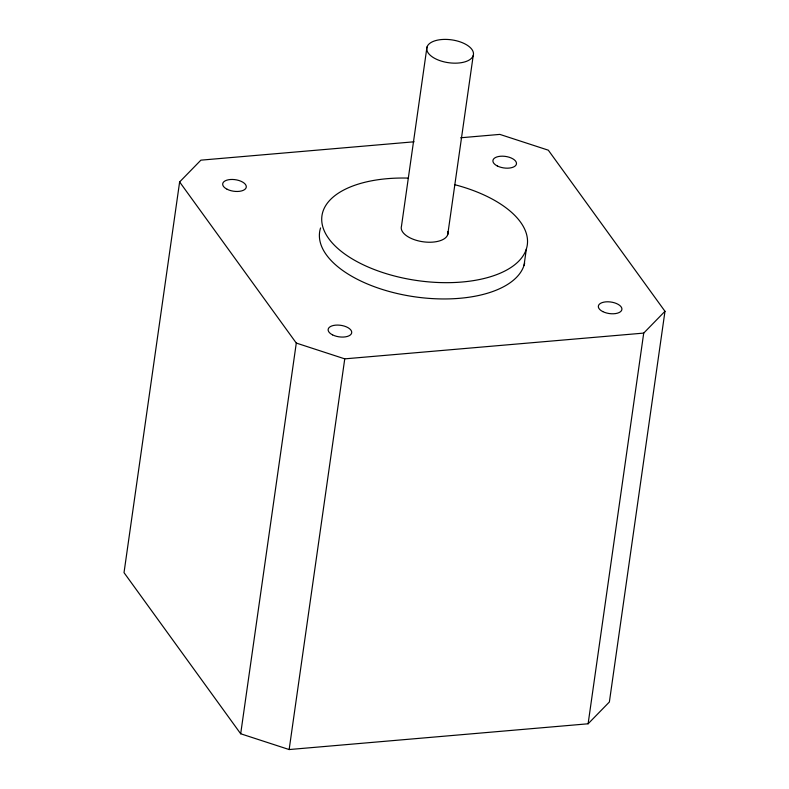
<?xml version="1.0" encoding="UTF-8"?>
<svg xmlns="http://www.w3.org/2000/svg" width="789" height="789" viewBox="0 0 789 789"><rect width="100%" height="100%" fill="white"/><g stroke="black" fill="none" stroke-linecap="round" stroke-linejoin="round"><path stroke-width="1.18" d="M414.087 141.793L200.889 160.157L179.626 181.953L124.021 572.646L240.684 733.77L289.149 749.55L588.111 723.789L609.374 701.993L664.979 311.3L548.316 150.186L499.851 134.396L460.648 137.779M240.684 733.77L296.289 343.067L179.626 181.953M289.149 749.55L344.754 358.857L643.716 333.096L664.979 311.3M426.977 47.034L401.493 226.098A23.571 11.539 8.1 0 0 424.137 241.917A23.571 11.539 8.1 0 0 447.866 231.572M447.738 234.589L473.222 55.526A23.571 11.539 8.1 0 0 441.603 39.539A23.571 11.539 8.1 0 0 435.489 58.78A23.571 11.539 8.1 0 0 473.222 55.526M524.044 265.311L526.362 249.028M588.111 723.789L643.716 333.096M296.289 343.067L344.754 358.857M524.665 262.974A103.704 50.752 8.1 0 1 409.175 295.934A103.704 50.752 8.1 0 1 320.561 227.942M454.484 184.626A103.704 50.752 8.1 0 1 505.453 270.706A103.704 50.752 8.1 0 1 335.848 246.661A103.704 50.752 8.1 0 1 408.475 178.107M227.104 189.252A11.904 5.829 8.1 0 0 246.168 187.604A11.904 5.829 8.1 0 0 230.191 179.527A11.904 5.829 8.1 0 0 227.104 189.252M602.737 311.576A11.904 5.829 8.1 0 0 621.791 309.939A11.904 5.829 8.1 0 0 605.824 301.862A11.904 5.829 8.1 0 0 602.737 311.576M497.307 165.966A11.904 5.829 8.1 0 0 516.361 164.319A11.904 5.829 8.1 0 0 500.394 156.252A11.904 5.829 8.1 0 0 497.307 165.966M332.534 334.861A11.904 5.829 8.1 0 0 351.598 333.224A11.904 5.829 8.1 0 0 335.621 325.147A11.904 5.829 8.1 0 0 332.534 334.861"/></g></svg>
